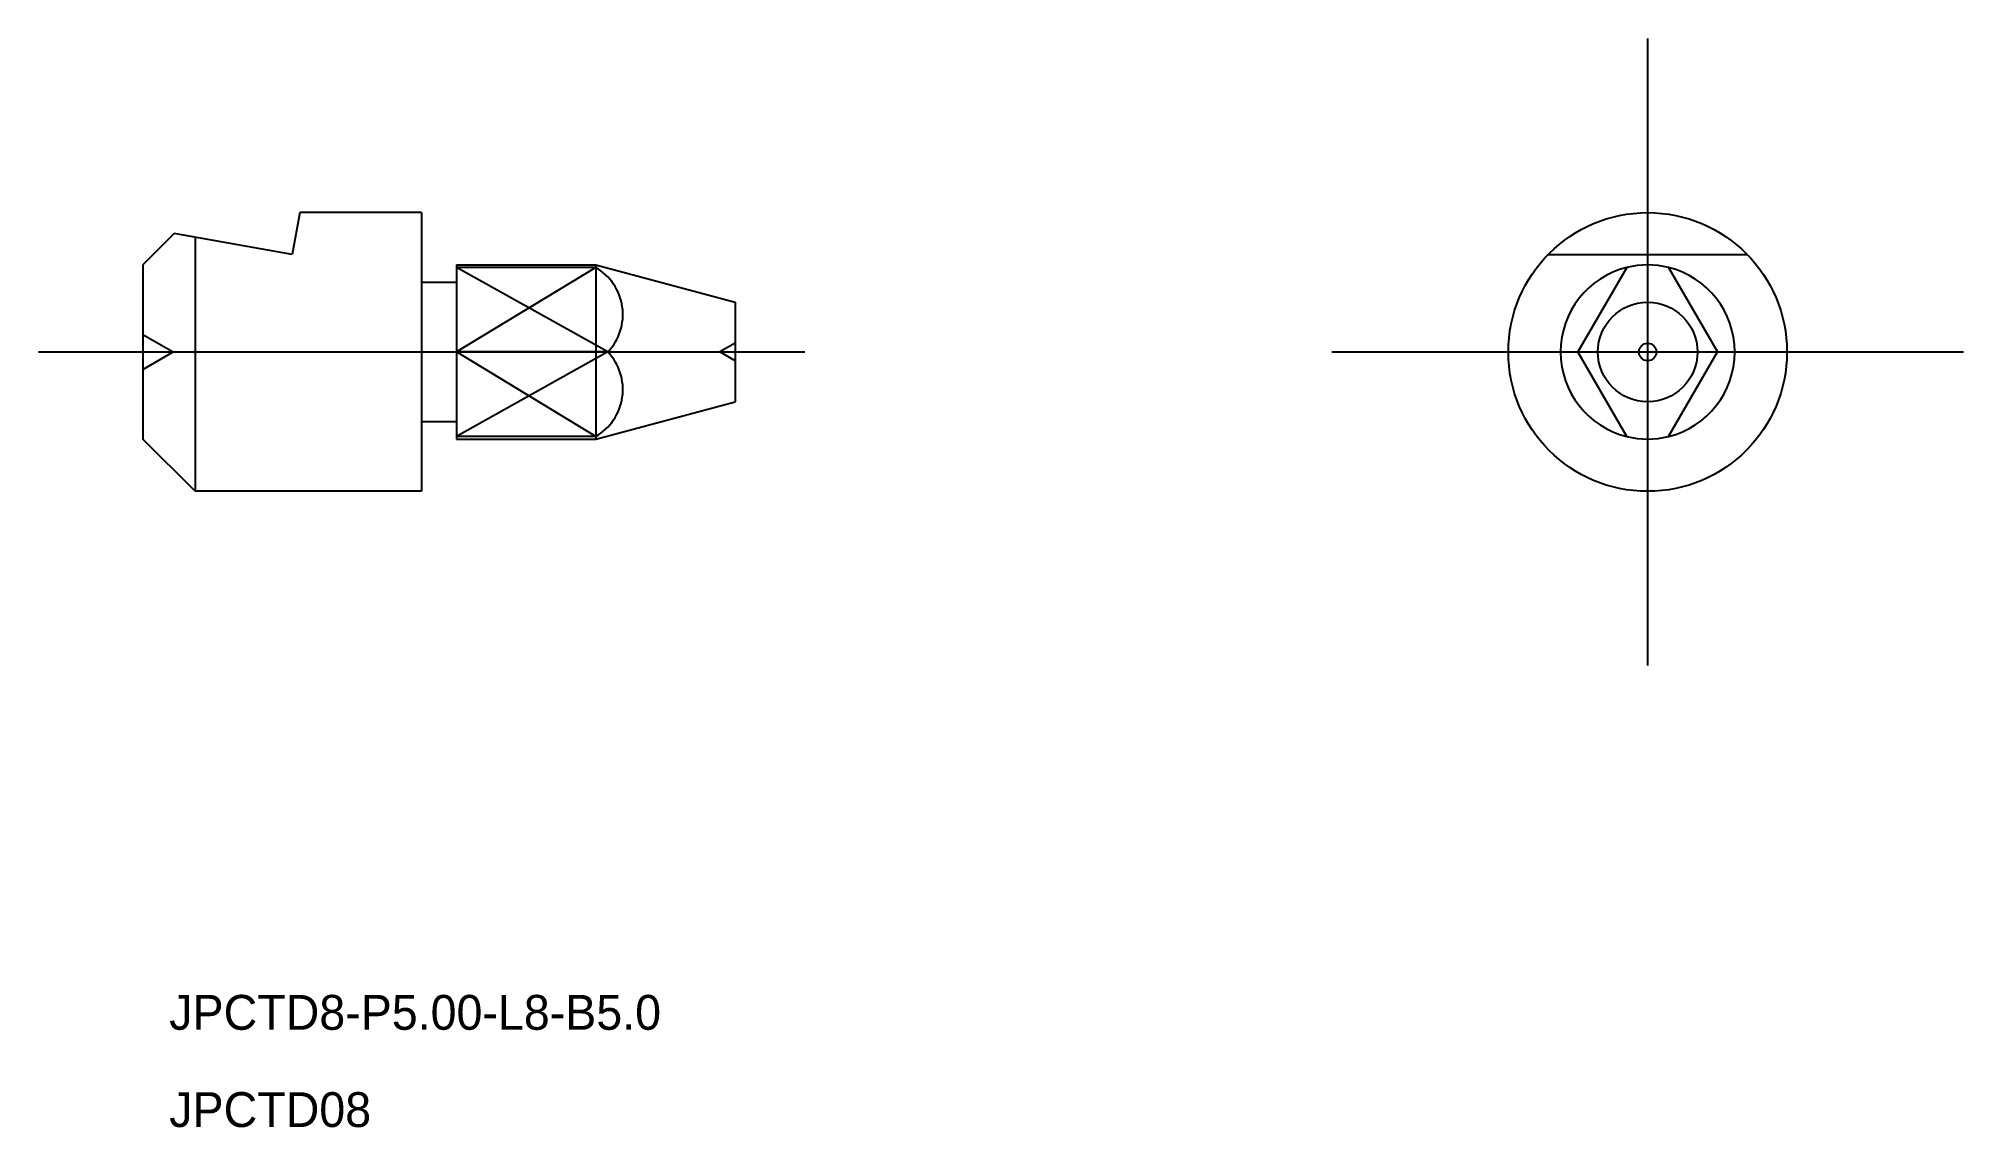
# Model space of a CAD drawing. Extents: x 572.5 to 627.8, y 576.8 to 608.1.
import ezdxf

# ---------------------------------------------------------------- set-up
doc = ezdxf.new("R2010")
doc.units = 0
for name, pattern in [('CENTER', [50.8, 31.75, -6.35, 6.35, -6.35]), ('DASHED', [19.05, 12.7, -6.35]), ('PHANTOM', [63.5, 31.75, -6.35, 6.35, -6.35, 6.35, -6.35])]:
    doc.linetypes.add(name, pattern=pattern)
doc.layers.get('0').update_dxf_attribs({"linetype": 'CONTINUOUS'})
doc.layers.add('CENTER', color=1, linetype='CENTER')

msp = doc.modelspace()

# ---------------------------------------------------------------- linework, layer by layer
at = {"color": 7, "linetype": 'CONTINUOUS'}
for p, q in [((580.045, 603.101), (579.833, 601.901)), ((583.545, 603.101), (580.045, 603.101)), ((583.545, 603.101), (583.545, 595.101)), ((576.442, 602.499), (575.545, 601.601)), ((579.833, 601.901), (576.442, 602.499)), ((577.045, 602.393), (577.045, 595.101)), ((575.545, 601.601), (575.545, 596.601)), ((584.545, 601.601), (588.545, 601.601)), ((584.545, 601.601), (584.545, 596.601)), ((588.545, 601.528), (584.545, 601.528)), ((588.545, 601.601), (588.545, 596.601)), ((588.545, 601.601), (592.545, 600.529)), ((618.15, 601.528), (616.749, 599.101)), ((619.35, 601.528), (620.751, 599.101)), ((583.545, 601.101), (584.545, 601.101)), ((592.545, 600.529), (592.545, 597.673)), ((588.893, 599.101), (584.545, 599.101)), ((618.15, 596.674), (616.749, 599.101)), ((619.35, 596.674), (620.751, 599.101)), ((588.545, 596.601), (592.545, 597.673)), ((583.545, 597.101), (584.545, 597.101)), ((577.045, 595.101), (575.545, 596.601)), ((588.545, 596.674), (584.545, 596.674)), ((584.545, 596.601), (588.545, 596.601)), ((583.545, 595.101), (577.045, 595.101))]:
    msp.add_line(p, q, dxfattribs=at)
at = {"color": 3, "linetype": 'CONTINUOUS'}
for p, q in [((588.545, 601.528), (584.545, 599.101)), ((588.893, 599.101), (584.545, 601.528)), ((588.893, 599.101), (584.545, 596.674)), ((588.545, 596.674), (584.545, 599.101))]:
    msp.add_line(p, q, dxfattribs=at)
at = {"color": 3, "linetype": 'DASHED'}
for p, q in [((615.894, 601.901), (621.607, 601.901)), ((575.545, 599.601), (576.411, 599.101)), ((592.545, 599.351), (592.112, 599.101)), ((575.545, 598.601), (576.411, 599.101)), ((592.545, 598.851), (592.112, 599.101))]:
    msp.add_line(p, q, dxfattribs=at)
at = {"color": 7, "linetype": 'CONTINUOUS'}
for radius in [4, 1.428, 0.25]:
    msp.add_circle((618.75, 599.101), radius, dxfattribs=at)
for centre, start, end in [((587.764, 600.177), 316.3785, 59.9856), ((587.764, 598.025), 300.0144, 43.6215)]:
    msp.add_arc(centre, 1.56, start, end)
at = {"color": 3, "linetype": 'PHANTOM'}
for start, end in [(103.8865, 256.1135), (283.8865, 76.1135)]:
    msp.add_arc((618.75, 599.101), 2.5, start, end, dxfattribs=at)
at = {"color": 7, "linetype": 'CONTINUOUS'}
for start, end in [(76.1135, 103.8865), (256.1135, 283.8865)]:
    msp.add_arc((618.75, 599.101), 2.5, start, end, dxfattribs=at)
at = {"layer": 'CENTER', "color": 1, "linetype": 'CENTER'}
for p, q in [((618.75, 590.101), (618.75, 608.101)), ((572.545, 599.101), (594.545, 599.101)), ((609.682, 599.101), (627.819, 599.101))]:
    msp.add_line(p, q, dxfattribs=at)

# ---------------------------------------------------------------- texts
at = {"color": 7, "linetype": 'CONTINUOUS'}
for s, p in [('JPCTD8-P5.00-L8-B5.0', (576.299, 579.641)), ('JPCTD08', (576.299, 576.849))]:
    msp.add_text(s, height=1, dxfattribs=at).set_placement(p)

doc.saveas('drawing.dxf')
